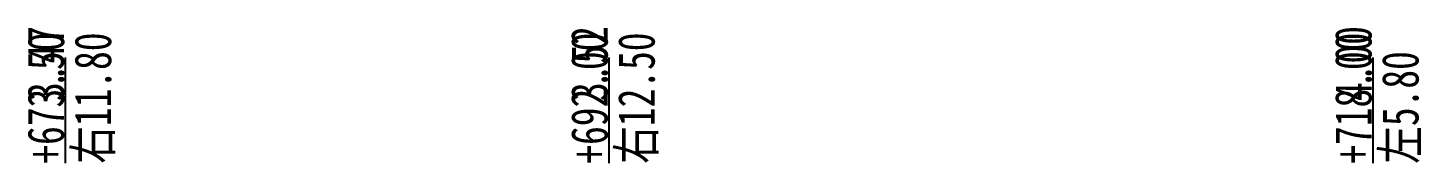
# Model space of a CAD drawing. Header units: millimetres. Extents: x 946 to 3601, y 223 to 2569.
# Drawn here: x 1902.5 to 1949.93, y 227.86 to 232.47 of the extents above; entities that cross this region are included whole.
import ezdxf

# ---------------------------------------------------------------- set-up
doc = ezdxf.new("R2010")
doc.units = ezdxf.units.MM
doc.layers.add('地质-标注栏', color=1, linetype='Continuous', lineweight=25)
doc.styles.add('标注栏数据', font='', dxfattribs={"width": 0.7, "height": 2.5})
doc.styles.get('标注栏数据').set_extended_font_data('仿宋_GB2312')

msp = doc.modelspace()

# ---------------------------------------------------------------- linework, layer by layer
at = {"layer": '地质-标注栏', "color": 7, "linetype": 'Continuous'}
for p, q in [((1903.788, 229.463), (1903.788, 231.463)), ((1922.288, 229.463), (1922.288, 231.463)), ((1948.288, 229.463), (1948.288, 231.463)), ((1903.788, 227.863), (1903.788, 229.463)), ((1922.288, 227.863), (1922.288, 229.463)), ((1948.288, 227.863), (1948.288, 229.463))]:
    msp.add_line(p, q, dxfattribs=at)

# ---------------------------------------------------------------- texts
at = {"layer": '地质-标注栏', "color": 7, "linetype": 'Continuous', "style": '标注栏数据', "oblique": 0, "width": 0.75}
for s, p in [('3.47', (1903.738, 229.978)), ('3.52', (1922.238, 229.978)), ('4.00', (1948.238, 229.978))]:
    msp.add_text(s, height=1.25, rotation=90, dxfattribs=at).set_placement(p)
at = {"layer": '地质-标注栏', "color": 4, "linetype": 'Continuous', "style": '标注栏数据', "oblique": 0, "width": 0.75}
for s, p in [('+673.50', (1903.738, 227.844)), ('右11.80', (1905.338, 227.844)), ('+692.00', (1922.238, 227.844)), ('右12.50', (1923.838, 227.844)), ('+718.00', (1948.238, 227.844)), ('左5.80', (1949.838, 227.844))]:
    msp.add_text(s, height=1.25, rotation=90, dxfattribs=at).set_placement(p)

doc.saveas('drawing.dxf')
